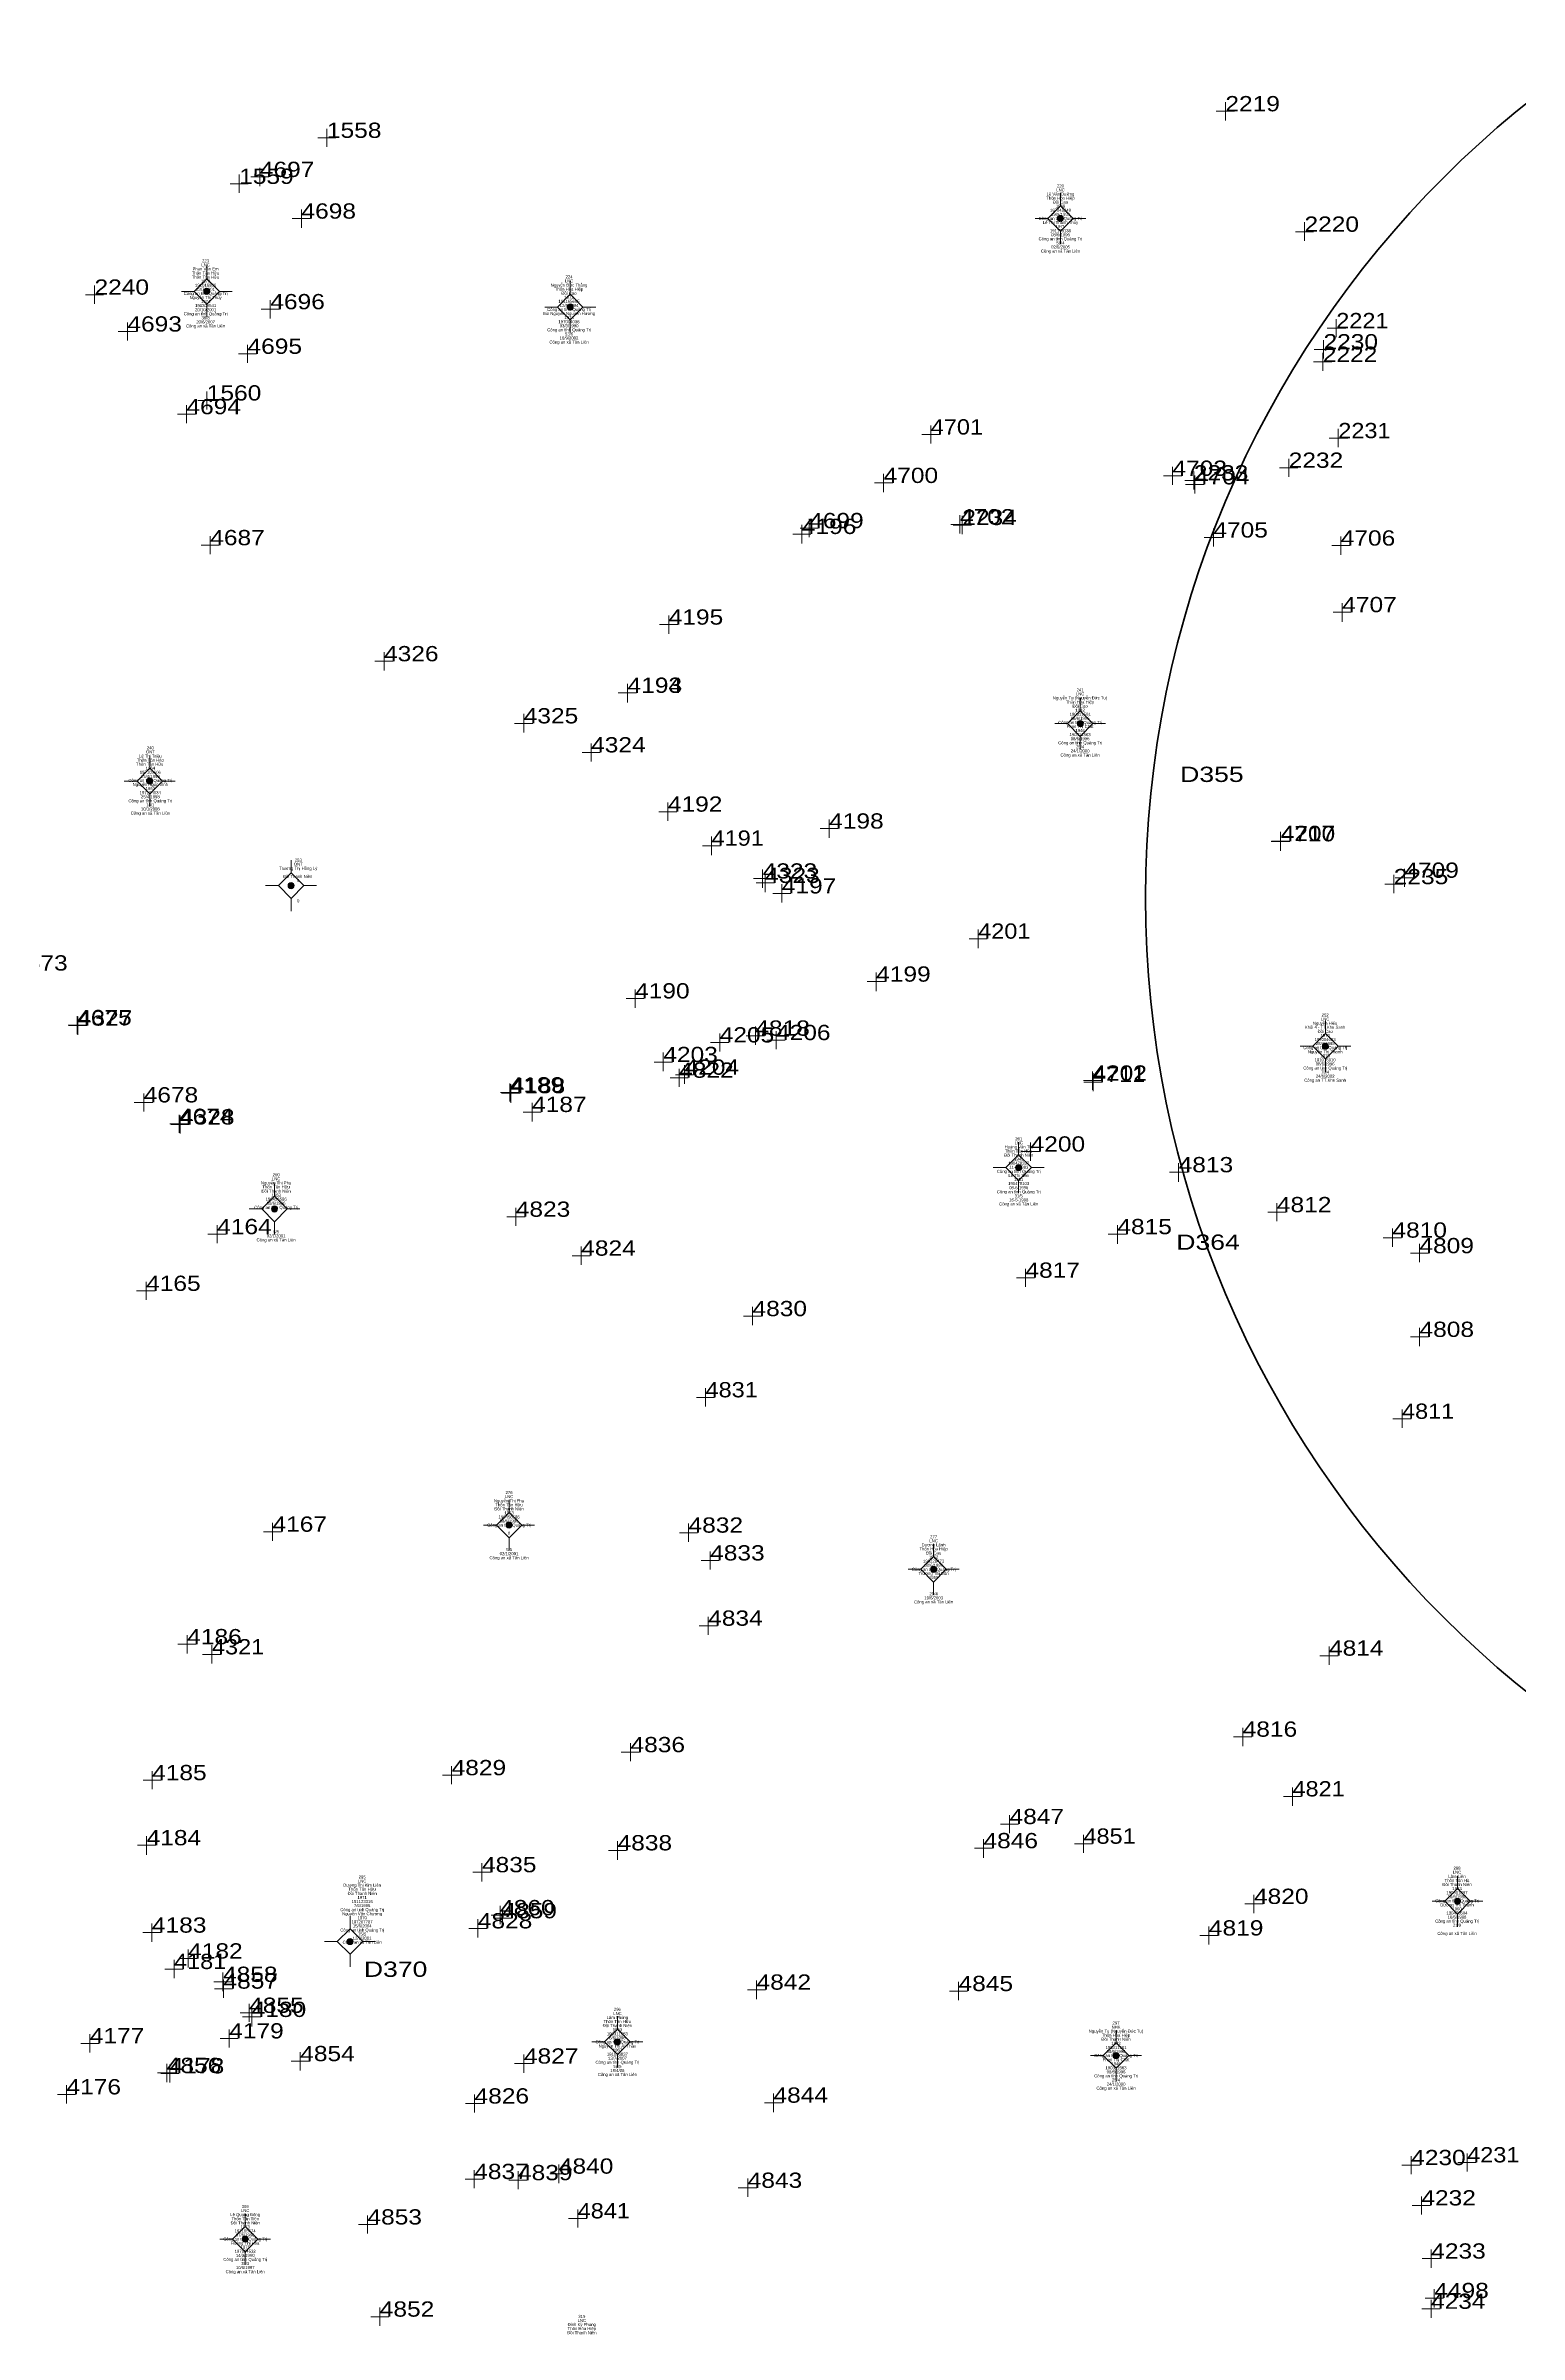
# Model space of a CAD drawing. Header units: metres. Extents: x 548949 to 550221, y 1836732 to 1838051.
# Drawn here: x 549292.2 to 549436.9, y 1837394.3 to 1837619.1 of the extents above; entities that cross this region are included whole.
import ezdxf
from ezdxf.enums import TextEntityAlignment as Align

# ---------------------------------------------------------------- set-up
doc = ezdxf.new("R2010")
doc.units = ezdxf.units.M
doc.header["$LTSCALE"] = 0.12
for name, color, linetype, lineweight in [('11', 7, 'Continuous', 13), ('4', 7, 'Continuous', 13), ('52', 7, 'Continuous', 35)]:
    doc.layers.add(name, color=color, linetype=linetype, lineweight=lineweight)
doc.layers.add('15', color=7, linetype='Continuous')
doc.layers.add('5', color=7, linetype='Continuous')

msp = doc.modelspace()

# ---------------------------------------------------------------- hatches: boundary and pattern name
at = {"layer": '11'}
for points in [[(549392.1595, 1837602.1, 1), (549391.5595, 1837602.1, 1)], [(549308.3095, 1837594.93, 1), (549307.7095, 1837594.93, 1)], [(549344.0095, 1837593.4, 1), (549343.4095, 1837593.4, 1)], [(549394.0995, 1837552.49, 1), (549393.4995, 1837552.49, 1)], [(549302.7095, 1837546.85, 1), (549302.1095, 1837546.85, 1)], [(549316.5895, 1837536.58, 1), (549315.9895, 1837536.58, 1)], [(549418.1895, 1837520.81, 1), (549417.5895, 1837520.81, 1)], [(549388.0495, 1837508.89, 1), (549387.4495, 1837508.89, 1)], [(549314.9595, 1837504.83, 1), (549314.3595, 1837504.83, 1)], [(549337.9995, 1837473.78, 1), (549337.3995, 1837473.78, 1)], [(549379.6995, 1837469.44, 1), (549379.0995, 1837469.44, 1)], [(549431.1595, 1837436.84, 1), (549430.5595, 1837436.84, 1)], [(549322.3795, 1837432.89, 1), (549321.7795, 1837432.89, 1)], [(549348.6395, 1837423.03, 1), (549348.0395, 1837423.03, 1)], [(549397.6195, 1837421.69, 1), (549397.0195, 1837421.69, 1)], [(549312.0795, 1837403.67, 1), (549311.4795, 1837403.67, 1)]]:
    msp.add_hatch(color=256, dxfattribs=at).paths.add_polyline_path(points)

# ---------------------------------------------------------------- linework, layer by layer
for p, q in [((549391.86, 1837604.6), (549391.86, 1837603.35)), ((549390.61, 1837602.1), (549389.36, 1837602.1)), ((549391.86, 1837600.85), (549391.86, 1837599.6)), ((549394.36, 1837602.1), (549393.11, 1837602.1)), ((549308.01, 1837597.43), (549308.01, 1837596.18)), ((549306.76, 1837594.93), (549305.51, 1837594.93)), ((549310.51, 1837594.93), (549309.26, 1837594.93)), ((549343.71, 1837595.9), (549343.71, 1837594.65)), ((549308.01, 1837593.68), (549308.01, 1837592.43)), ((549342.46, 1837593.4), (549341.21, 1837593.4)), ((549343.71, 1837592.15), (549343.71, 1837590.9)), ((549346.21, 1837593.4), (549344.96, 1837593.4)), ((549393.8, 1837554.99), (549393.8, 1837553.74)), ((549392.55, 1837552.49), (549391.3, 1837552.49)), ((549393.8, 1837551.24), (549393.8, 1837549.99)), ((549396.3, 1837552.49), (549395.05, 1837552.49)), ((549302.41, 1837549.35), (549302.41, 1837548.1)), ((549301.16, 1837546.85), (549299.91, 1837546.85)), ((549304.91, 1837546.85), (549303.66, 1837546.85)), ((549302.41, 1837545.6), (549302.41, 1837544.35)), ((549316.29, 1837539.08), (549316.29, 1837537.83)), ((549315.04, 1837536.58), (549313.79, 1837536.58)), ((549318.79, 1837536.58), (549317.54, 1837536.58)), ((549316.29, 1837535.33), (549316.29, 1837534.08)), ((549417.89, 1837523.31), (549417.89, 1837522.06)), ((549416.64, 1837520.81), (549415.39, 1837520.81)), ((549420.39, 1837520.81), (549419.14, 1837520.81)), ((549417.89, 1837519.56), (549417.89, 1837518.31)), ((549387.75, 1837511.39), (549387.75, 1837510.14)), ((549386.5, 1837508.89), (549385.25, 1837508.89)), ((549390.25, 1837508.89), (549389, 1837508.89)), ((549314.66, 1837507.33), (549314.66, 1837506.08)), ((549387.75, 1837507.64), (549387.75, 1837506.39)), ((549313.41, 1837504.83), (549312.16, 1837504.83)), ((549317.16, 1837504.83), (549315.91, 1837504.83)), ((549314.66, 1837503.58), (549314.66, 1837502.33)), ((549337.7, 1837476.28), (549337.7, 1837475.03)), ((549336.45, 1837473.78), (549335.2, 1837473.78)), ((549337.7, 1837472.53), (549337.7, 1837471.28)), ((549340.2, 1837473.78), (549338.95, 1837473.78)), ((549379.4, 1837471.94), (549379.4, 1837470.69)), ((549378.15, 1837469.44), (549376.9, 1837469.44)), ((549379.4, 1837468.19), (549379.4, 1837466.94)), ((549381.9, 1837469.44), (549380.65, 1837469.44)), ((549430.86, 1837439.34), (549430.86, 1837438.09)), ((549429.61, 1837436.84), (549428.36, 1837436.84)), ((549433.36, 1837436.84), (549432.11, 1837436.84)), ((549322.08, 1837435.39), (549322.08, 1837434.14)), ((549430.86, 1837435.59), (549430.86, 1837434.34)), ((549320.83, 1837432.89), (549319.58, 1837432.89)), ((549324.58, 1837432.89), (549323.33, 1837432.89)), ((549322.08, 1837431.64), (549322.08, 1837430.39)), ((549348.34, 1837425.53), (549348.34, 1837424.28)), ((549347.09, 1837423.03), (549345.84, 1837423.03)), ((549350.84, 1837423.03), (549349.59, 1837423.03)), ((549397.32, 1837424.19), (549397.32, 1837422.94)), ((549348.34, 1837421.78), (549348.34, 1837420.53)), ((549396.07, 1837421.69), (549394.82, 1837421.69)), ((549399.82, 1837421.69), (549398.57, 1837421.69)), ((549397.32, 1837420.44), (549397.32, 1837419.19)), ((549311.78, 1837406.17), (549311.78, 1837404.92)), ((549310.53, 1837403.67), (549309.28, 1837403.67)), ((549314.28, 1837403.67), (549313.03, 1837403.67)), ((549311.78, 1837402.42), (549311.78, 1837401.17))]:
    msp.add_line(p, q, dxfattribs=at)
for points in [[(549391.86, 1837603.35), (549390.61, 1837602.1), (549391.86, 1837600.85), (549393.11, 1837602.1)], [(549308.01, 1837596.18), (549306.76, 1837594.93), (549308.01, 1837593.68), (549309.26, 1837594.93)], [(549343.71, 1837594.65), (549342.46, 1837593.4), (549343.71, 1837592.15), (549344.96, 1837593.4)], [(549393.8, 1837553.74), (549392.55, 1837552.49), (549393.8, 1837551.24), (549395.05, 1837552.49)], [(549302.41, 1837548.1), (549301.16, 1837546.85), (549302.41, 1837545.6), (549303.66, 1837546.85)], [(549316.29, 1837537.83), (549315.04, 1837536.58), (549316.29, 1837535.33), (549317.54, 1837536.58)], [(549417.89, 1837522.06), (549416.64, 1837520.81), (549417.89, 1837519.56), (549419.14, 1837520.81)], [(549387.75, 1837510.14), (549386.5, 1837508.89), (549387.75, 1837507.64), (549389, 1837508.89)], [(549314.66, 1837506.08), (549313.41, 1837504.83), (549314.66, 1837503.58), (549315.91, 1837504.83)], [(549337.7, 1837475.03), (549336.45, 1837473.78), (549337.7, 1837472.53), (549338.95, 1837473.78)], [(549379.4, 1837470.69), (549378.15, 1837469.44), (549379.4, 1837468.19), (549380.65, 1837469.44)], [(549430.86, 1837438.09), (549429.61, 1837436.84), (549430.86, 1837435.59), (549432.11, 1837436.84)], [(549322.08, 1837434.14), (549320.83, 1837432.89), (549322.08, 1837431.64), (549323.33, 1837432.89)], [(549348.34, 1837424.28), (549347.09, 1837423.03), (549348.34, 1837421.78), (549349.59, 1837423.03)], [(549397.32, 1837422.94), (549396.07, 1837421.69), (549397.32, 1837420.44), (549398.57, 1837421.69)], [(549311.78, 1837404.92), (549310.53, 1837403.67), (549311.78, 1837402.42), (549313.03, 1837403.67)]]:
    msp.add_lwpolyline(points, close=True, dxfattribs=at)
for centre in [(549391.8595, 1837602.1), (549308.0095, 1837594.93), (549343.7095, 1837593.4), (549393.7995, 1837552.49), (549302.4095, 1837546.85), (549316.2895, 1837536.58), (549417.8895, 1837520.81), (549387.7495, 1837508.89), (549314.6595, 1837504.83), (549337.6995, 1837473.78), (549379.3995, 1837469.44), (549430.8595, 1837436.84), (549322.0795, 1837432.89), (549348.3395, 1837423.03), (549397.3195, 1837421.69), (549311.7795, 1837403.67)]:
    msp.add_circle(centre, 0.3, dxfattribs=at)
at = {"layer": '4'}
for p, q in [((549408.95, 1837612.62), (549407.17, 1837612.62)), ((549408.06, 1837611.73), (549408.06, 1837613.51)), ((549320.7, 1837610.01), (549318.92, 1837610.01)), ((549319.81, 1837609.12), (549319.81, 1837610.9)), ((549312.08, 1837605.49), (549310.3, 1837605.49)), ((549311.19, 1837604.6), (549311.19, 1837606.42)), ((549314.11, 1837606.17), (549312.33, 1837606.17)), ((549313.22, 1837605.28), (549313.22, 1837607.06)), ((549317.31, 1837601.19), (549317.31, 1837602.97)), ((549318.2, 1837602.08), (549316.38, 1837602.08)), ((549416.72, 1837600.79), (549414.94, 1837600.79)), ((549415.83, 1837599.9), (549415.83, 1837601.72)), ((549297.87, 1837594.61), (549296.09, 1837594.61)), ((549296.98, 1837593.72), (549296.98, 1837595.5)), ((549314.25, 1837592.26), (549314.25, 1837594.07)), ((549300.21, 1837590.1), (549300.21, 1837591.88)), ((549315.14, 1837593.18), (549313.36, 1837593.18)), ((549418.95, 1837590.43), (549418.95, 1837592.21)), ((549301.1, 1837590.99), (549299.32, 1837590.99)), ((549312.01, 1837587.91), (549312.01, 1837589.69)), ((549417.7, 1837588.35), (549417.7, 1837590.13)), ((549419.88, 1837591.32), (549418.06, 1837591.32)), ((549312.9, 1837588.8), (549311.12, 1837588.8)), ((549418.52, 1837588.01), (549416.7, 1837588.01)), ((549418.59, 1837589.24), (549416.78, 1837589.24)), ((549417.63, 1837587.12), (549417.63, 1837588.9)), ((549308.01, 1837583.33), (549308.01, 1837585.11)), ((549306.9, 1837582.87), (549305.12, 1837582.87)), ((549306.01, 1837581.98), (549306.01, 1837583.77)), ((549308.9, 1837584.22), (549307.12, 1837584.22)), ((549380.01, 1837580.88), (549378.23, 1837580.88)), ((549379.12, 1837579.99), (549379.12, 1837581.77)), ((549420.08, 1837580.52), (549418.26, 1837580.52)), ((549419.15, 1837579.63), (549419.15, 1837581.44)), ((549414.28, 1837576.72), (549414.28, 1837578.5)), ((549375.39, 1837576.12), (549373.6, 1837576.12)), ((549374.49, 1837575.23), (549374.49, 1837577.01)), ((549403.78, 1837576.82), (549401.97, 1837576.82)), ((549402.86, 1837575.93), (549402.86, 1837577.71)), ((549405.85, 1837576.37), (549404.07, 1837576.37)), ((549405.96, 1837575.98), (549404.14, 1837575.98)), ((549404.96, 1837575.48), (549404.96, 1837577.26)), ((549405.07, 1837575.09), (549405.07, 1837576.87)), ((549415.18, 1837577.61), (549413.39, 1837577.61)), ((549368.07, 1837571.68), (549366.29, 1837571.68)), ((549366.46, 1837570.18), (549366.46, 1837572)), ((549367.18, 1837570.79), (549367.18, 1837572.6)), ((549382.89, 1837572.06), (549381.1, 1837572.06)), ((549383.11, 1837571.99), (549381.33, 1837571.99)), ((549381.99, 1837571.17), (549381.99, 1837572.95)), ((549382.22, 1837571.1), (549382.22, 1837572.88)), ((549406.88, 1837569.87), (549406.88, 1837571.65)), ((549309.24, 1837570.01), (549307.46, 1837570.01)), ((549308.35, 1837569.12), (549308.35, 1837570.9)), ((549367.35, 1837571.11), (549365.57, 1837571.11)), ((549407.77, 1837570.76), (549405.96, 1837570.76)), ((549420.28, 1837569.97), (549418.5, 1837569.97)), ((549419.39, 1837569.08), (549419.39, 1837570.86)), ((549353.38, 1837561.32), (549353.38, 1837563.1)), ((549420.43, 1837563.43), (549418.65, 1837563.43)), ((549419.54, 1837562.5), (549419.54, 1837564.32)), ((549354.27, 1837562.21), (549352.49, 1837562.21)), ((549326.31, 1837558.61), (549324.5, 1837558.61)), ((549325.42, 1837557.72), (549325.42, 1837559.5)), ((549349.34, 1837554.62), (549349.34, 1837556.4)), ((549349.34, 1837554.58), (549349.34, 1837556.4)), ((549339.14, 1837551.62), (549339.14, 1837553.44)), ((549350.23, 1837555.51), (549348.42, 1837555.51)), ((549350.23, 1837555.51), (549348.45, 1837555.51)), ((549340.03, 1837552.51), (549338.25, 1837552.51)), ((549346.65, 1837549.66), (549344.87, 1837549.66)), ((549345.76, 1837548.77), (549345.76, 1837550.55)), ((549353.3, 1837542.95), (549353.3, 1837544.73)), ((549354.19, 1837543.84), (549352.41, 1837543.84)), ((549370.03, 1837542.18), (549368.25, 1837542.18)), ((549369.14, 1837541.29), (549369.14, 1837543.07)), ((549358.48, 1837540.5), (549356.7, 1837540.5)), ((549357.59, 1837539.58), (549357.59, 1837541.39)), ((549414.38, 1837540.93), (549412.56, 1837540.93)), ((549414.38, 1837540.96), (549412.6, 1837540.96)), ((549413.49, 1837540.07), (549413.49, 1837541.86)), ((549413.49, 1837540), (549413.49, 1837541.82)), ((549362.61, 1837536.38), (549362.61, 1837538.16)), ((549362.86, 1837535.95), (549362.86, 1837537.74)), ((549424.6, 1837535.83), (549424.6, 1837537.64)), ((549425.64, 1837536.46), (549425.64, 1837538.24)), ((549363.5, 1837537.27), (549361.72, 1837537.27)), ((549363.78, 1837536.84), (549361.97, 1837536.84)), ((549365.38, 1837535.81), (549363.6, 1837535.81)), ((549364.49, 1837534.92), (549364.49, 1837536.74)), ((549425.49, 1837536.72), (549423.71, 1837536.72)), ((549426.53, 1837537.35), (549424.75, 1837537.35)), ((549384.67, 1837531.37), (549382.89, 1837531.37)), ((549383.78, 1837530.44), (549383.78, 1837532.26)), ((549374.69, 1837527.15), (549372.87, 1837527.15)), ((549373.76, 1837526.22), (549373.76, 1837528.04)), ((549350.97, 1837525.5), (549349.19, 1837525.5)), ((549350.08, 1837524.58), (549350.08, 1837526.39)), ((549296.17, 1837522.88), (549294.39, 1837522.88)), ((549296.23, 1837522.83), (549294.45, 1837522.83)), ((549295.28, 1837521.99), (549295.28, 1837523.77)), ((549295.34, 1837521.94), (549295.34, 1837523.72)), ((549358.39, 1837520.29), (549358.39, 1837522.07)), ((549361.89, 1837520.95), (549361.89, 1837522.74)), ((549363.92, 1837520.52), (549363.92, 1837522.3)), ((549352.85, 1837518.36), (549352.85, 1837520.18)), ((549359.28, 1837521.18), (549357.5, 1837521.18)), ((549362.78, 1837521.84), (549361, 1837521.84)), ((549364.81, 1837521.41), (549363.03, 1837521.41)), ((549353.74, 1837519.25), (549351.96, 1837519.25)), ((549355.3, 1837517.71), (549353.52, 1837517.71)), ((549355.83, 1837518.01), (549354.05, 1837518.01)), ((549354.41, 1837516.82), (549354.41, 1837518.6)), ((549354.94, 1837517.12), (549354.94, 1837518.94)), ((549395.89, 1837517.43), (549394.11, 1837517.43)), ((549395, 1837516.54), (549395, 1837518.32)), ((549395.06, 1837516.4), (549395.06, 1837518.18)), ((549302.7, 1837515.29), (549300.88, 1837515.29)), ((549301.81, 1837514.4), (549301.81, 1837516.18)), ((549338.65, 1837516.27), (549336.86, 1837516.27)), ((549338.75, 1837516.19), (549336.97, 1837516.19)), ((549337.76, 1837515.38), (549337.76, 1837517.16)), ((549337.86, 1837515.26), (549337.86, 1837517.08)), ((549339.96, 1837513.42), (549339.96, 1837515.24)), ((549395.98, 1837517.29), (549394.17, 1837517.29)), ((549306.17, 1837513.18), (549304.39, 1837513.18)), ((549306.27, 1837513.12), (549304.49, 1837513.12)), ((549305.28, 1837512.29), (549305.28, 1837514.07)), ((549305.38, 1837512.23), (549305.38, 1837514.02)), ((549340.85, 1837514.35), (549339.07, 1837514.35)), ((549388.93, 1837509.57), (549388.93, 1837511.36)), ((549389.82, 1837510.46), (549388.04, 1837510.46)), ((549404.36, 1837508.43), (549402.58, 1837508.43)), ((549403.47, 1837507.5), (549403.47, 1837509.32)), ((549339.28, 1837504.06), (549337.47, 1837504.06)), ((549338.36, 1837503.17), (549338.36, 1837504.95)), ((549414.01, 1837504.51), (549412.23, 1837504.51)), ((549413.12, 1837503.62), (549413.12, 1837505.4)), ((549309.92, 1837502.35), (549308.1, 1837502.35)), ((549309.03, 1837501.46), (549309.03, 1837503.24)), ((549398.34, 1837502.35), (549396.56, 1837502.35)), ((549397.45, 1837501.42), (549397.45, 1837503.24)), ((549425.36, 1837502.01), (549423.57, 1837502.01)), ((549424.47, 1837501.12), (549424.47, 1837502.9)), ((549345.68, 1837500.24), (549343.9, 1837500.24)), ((549344.79, 1837499.35), (549344.79, 1837501.13)), ((549428.01, 1837500.48), (549426.23, 1837500.48)), ((549427.12, 1837499.59), (549427.12, 1837501.4)), ((549302.05, 1837495.89), (549302.05, 1837497.67)), ((549389.31, 1837498.07), (549387.53, 1837498.07)), ((549388.42, 1837497.18), (549388.42, 1837498.96)), ((549302.94, 1837496.78), (549301.12, 1837496.78)), ((549361.61, 1837493.41), (549361.61, 1837495.22)), ((549362.5, 1837494.3), (549360.72, 1837494.3)), ((549427.13, 1837491.37), (549427.13, 1837493.15)), ((549428.02, 1837492.26), (549426.24, 1837492.26)), ((549357.89, 1837486.33), (549356.11, 1837486.33)), ((549357, 1837485.44), (549357, 1837487.22)), ((549426.3, 1837484.22), (549424.52, 1837484.22)), ((549425.41, 1837483.33), (549425.41, 1837485.14)), ((549315.35, 1837473.13), (549313.57, 1837473.13)), ((549314.46, 1837472.24), (549314.46, 1837474.02)), ((549356.22, 1837473.04), (549354.44, 1837473.04)), ((549355.33, 1837472.14), (549355.33, 1837473.93)), ((549358.34, 1837470.31), (549356.56, 1837470.31)), ((549357.45, 1837469.42), (549357.45, 1837471.2)), ((549358.19, 1837463.9), (549356.37, 1837463.9)), ((549357.26, 1837463.01), (549357.26, 1837464.79)), ((549306.98, 1837462.08), (549305.16, 1837462.08)), ((549306.09, 1837461.19), (549306.09, 1837462.97)), ((549308.52, 1837460.2), (549308.52, 1837461.98)), ((549418.24, 1837460.07), (549418.24, 1837461.85)), ((549309.41, 1837461.09), (549307.6, 1837461.09)), ((549419.14, 1837460.96), (549417.35, 1837460.96)), ((549349.63, 1837450.59), (549349.63, 1837452.37)), ((549410.65, 1837453), (549408.87, 1837453)), ((549409.76, 1837452.08), (549409.76, 1837453.89)), ((549332.06, 1837448.33), (549332.06, 1837450.11)), ((549350.52, 1837451.48), (549348.7, 1837451.48)), ((549303.53, 1837448.73), (549301.75, 1837448.73)), ((549302.64, 1837447.84), (549302.64, 1837449.62)), ((549332.98, 1837449.22), (549331.17, 1837449.22)), ((549414.65, 1837446.22), (549414.65, 1837448.03)), ((549415.54, 1837447.14), (549413.76, 1837447.14)), ((549387.75, 1837444.42), (549385.97, 1837444.42)), ((549386.86, 1837443.53), (549386.86, 1837445.31)), ((549394.12, 1837441.6), (549394.12, 1837443.38)), ((549303.02, 1837442.34), (549301.21, 1837442.34)), ((549302.1, 1837441.41), (549302.1, 1837443.23)), ((549349.25, 1837441.84), (549347.47, 1837441.84)), ((549348.36, 1837440.91), (549348.36, 1837442.73)), ((549385.19, 1837442.05), (549383.41, 1837442.05)), ((549384.3, 1837441.12), (549384.3, 1837442.94)), ((549395.01, 1837442.49), (549393.23, 1837442.49)), ((549335.93, 1837439.69), (549334.15, 1837439.69)), ((549335.04, 1837438.8), (549335.04, 1837440.58)), ((549411.76, 1837436.58), (549409.98, 1837436.58)), ((549410.87, 1837435.69), (549410.87, 1837437.47)), ((549302.62, 1837432.87), (549302.62, 1837434.65)), ((549334.63, 1837433.29), (549334.63, 1837435.07)), ((549337.71, 1837435.47), (549335.93, 1837435.47)), ((549337.94, 1837435.17), (549336.16, 1837435.17)), ((549336.82, 1837434.58), (549336.82, 1837436.4)), ((549337.05, 1837434.28), (549337.05, 1837436.06)), ((549406.44, 1837432.59), (549406.44, 1837434.37)), ((549303.51, 1837433.76), (549301.73, 1837433.76)), ((549306.18, 1837430.33), (549306.18, 1837432.11)), ((549335.56, 1837434.18), (549333.74, 1837434.18)), ((549407.36, 1837433.48), (549405.55, 1837433.48)), ((549305.68, 1837430.19), (549303.9, 1837430.19)), ((549304.79, 1837429.3), (549304.79, 1837431.08)), ((549307.07, 1837431.22), (549305.29, 1837431.22)), ((549309.6, 1837428.03), (549309.6, 1837429.84)), ((549310.49, 1837428.92), (549308.71, 1837428.92)), ((549310.54, 1837428.26), (549308.76, 1837428.26)), ((549309.65, 1837427.37), (549309.65, 1837429.15)), ((549362.9, 1837428.16), (549361.11, 1837428.16)), ((549362.01, 1837427.24), (549362.01, 1837429.05)), ((549382.74, 1837428.02), (549380.96, 1837428.02)), ((549381.85, 1837427.13), (549381.85, 1837428.94)), ((549313.06, 1837425.88), (549311.28, 1837425.88)), ((549313.31, 1837425.48), (549311.53, 1837425.48)), ((549312.17, 1837424.99), (549312.17, 1837426.77)), ((549312.42, 1837424.56), (549312.42, 1837426.37)), ((549296.52, 1837422), (549296.52, 1837423.78)), ((549311.1, 1837423.37), (549309.32, 1837423.37)), ((549310.21, 1837422.48), (549310.21, 1837424.26)), ((549297.44, 1837422.89), (549295.63, 1837422.89)), ((549304.08, 1837419.09), (549304.08, 1837420.87)), ((549304.37, 1837419.05), (549304.37, 1837420.83)), ((549318.12, 1837421.14), (549316.3, 1837421.14)), ((549317.19, 1837420.22), (549317.19, 1837422.03)), ((549340.05, 1837420.9), (549338.24, 1837420.9)), ((549339.16, 1837420.01), (549339.16, 1837421.79)), ((549294.23, 1837416.99), (549294.23, 1837418.8)), ((549304.97, 1837419.98), (549303.16, 1837419.98)), ((549305.26, 1837419.94), (549303.48, 1837419.94)), ((549295.12, 1837417.88), (549293.34, 1837417.88)), ((549335.2, 1837416.98), (549333.42, 1837416.98)), ((549334.31, 1837416.09), (549334.31, 1837417.87)), ((549364.56, 1837417.06), (549362.78, 1837417.06)), ((549363.67, 1837416.14), (549363.67, 1837417.95)), ((549426.31, 1837410.04), (549426.31, 1837411.82)), ((549431.81, 1837410.31), (549431.81, 1837412.09)), ((549335.17, 1837409.56), (549333.39, 1837409.56)), ((549334.28, 1837408.67), (549334.28, 1837410.45)), ((549338.58, 1837408.56), (549338.58, 1837410.34)), ((549343.48, 1837410.09), (549341.7, 1837410.09)), ((549342.59, 1837409.16), (549342.59, 1837410.98)), ((549361.14, 1837407.81), (549361.14, 1837409.62)), ((549427.2, 1837410.93), (549425.38, 1837410.93)), ((549432.7, 1837411.2), (549430.88, 1837411.2)), ((549339.47, 1837409.45), (549337.69, 1837409.45)), ((549362.03, 1837408.7), (549360.22, 1837408.7)), ((549427.31, 1837406.08), (549427.31, 1837407.86)), ((549324.68, 1837405.1), (549322.9, 1837405.1)), ((549323.79, 1837404.21), (549323.79, 1837405.99)), ((549345.33, 1837405.7), (549343.55, 1837405.7)), ((549344.44, 1837404.81), (549344.44, 1837406.59)), ((549428.2, 1837406.97), (549426.42, 1837406.97)), ((549429.18, 1837401.75), (549427.39, 1837401.75)), ((549428.28, 1837400.86), (549428.28, 1837402.64)), ((549428.58, 1837396.94), (549428.58, 1837398.76)), ((549325.89, 1837396.05), (549324.11, 1837396.05)), ((549325, 1837395.16), (549325, 1837396.94)), ((549429.15, 1837396.82), (549427.37, 1837396.82)), ((549429.5, 1837397.87), (549427.69, 1837397.87)), ((549428.26, 1837395.93), (549428.26, 1837397.71))]:
    msp.add_line(p, q, dxfattribs=at)
at = {"layer": '52', "lineweight": 60}
msp.add_circle((549500.2144, 1837535.4191), 100, dxfattribs=at)

# ---------------------------------------------------------------- texts
at = {"layer": '15'}
for s, width, p in [('LNC', 0.95, (549391.86, 1837604.75)), ('220', 0.95, (549391.86, 1837605.15)), ('1969', 0.95, (549391.865, 1837603.15)), ('08/6/1996', 0.95, (549391.86, 1837600.35)), ('1971', 0.9, (549391.855, 1837601.15)), ('58/4', 0.95, (549391.86, 1837599.55)), ('1970', 0.95, (549307.895, 1837595.79)), ('LNC', 0.95, (549307.89, 1837597.39)), ('223', 0.95, (549307.89, 1837597.79)), ('LNC', 0.95, (549343.59, 1837595.81)), ('224', 0.95, (549343.59, 1837596.21)), ('191016936', 0.95, (549307.89, 1837595.39)), ('23/7/2001', 0.95, (549307.885, 1837594.99)), ('1974', 0.95, (549307.895, 1837593.79)), ('1972', 0.95, (549343.59, 1837594.21)), ('20/10/2001', 0.95, (549307.895, 1837592.99)), ('191308541', 0.95, (549307.895, 1837593.39)), ('36/8', 0.95, (549307.89, 1837592.19)), ('1974', 0.95, (549343.595, 1837592.21)), ('16/9/2002', 0.95, (549343.59, 1837590.21)), ('53/6', 0.95, (549343.595, 1837590.61)), ('241', 0.85, (549393.79, 1837555.66)), ('190311501', 0.95, (549393.795, 1837553.26)), ('1942', 0.95, (549393.79, 1837553.66)), ('LNC', 0.95, (549393.79, 1837555.26)), ('08/6/1996', 0.95, (549393.79, 1837552.86)), ('08/6/1996', 0.95, (549393.79, 1837550.86)), ('1946', 0.95, (549393.79, 1837551.66)), ('240', 0.95, (549302.46, 1837549.96)), ('25/4', 0.95, (549393.79, 1837550.06)), ('197103606', 0.95, (549302.46, 1837547.56)), ('1964', 0.95, (549302.465, 1837547.96)), ('1963', 0.95, (549302.465, 1837545.96)), ('18/1', 0.85, (549302.46, 1837544.36)), ('253', 0.95, (549316.99, 1837538.93)), ('0', 0.9, (549316.99, 1837536.93)), ('0', 0.9, (549316.99, 1837534.93)), ('Nguyễn Hiếu', 0.95, (549417.855, 1837522.92)), ('1970', 0.95, (549417.865, 1837521.72)), ('LNC', 0.95, (549417.86, 1837523.32)), ('252', 0.95, (549417.855, 1837523.72)), ('1970', 0.95, (549417.865, 1837519.72)), ('08/6/1996', 0.95, (549417.86, 1837518.92)), ('24/6/2002', 0.95, (549417.86, 1837517.72)), ('78/4', 0.95, (549417.86, 1837518.12)), ('LNC', 0.95, (549387.76, 1837511.17)), ('261', 0.85, (549387.76, 1837511.57)), ('11-5-1993', 0.95, (549387.765, 1837508.77)), ('1945', 0.95, (549387.765, 1837509.57)), ('1953', 0.95, (549314.825, 1837506.04)), ('LNC', 0.95, (549314.82, 1837507.64)), ('260', 0.95, (549314.82, 1837508.04)), ('08-6-1996', 0.95, (549387.76, 1837506.77)), ('1951', 0.9, (549387.755, 1837507.57)), ('31/5', 0.95, (549387.76, 1837505.97)), ('190456586', 0.95, (549314.82, 1837505.64)), ('08/6/1996', 0.95, (549314.82, 1837505.24)), ('16-5-1998', 0.95, (549387.765, 1837505.57)), ('02/1/2001', 0.95, (549314.815, 1837502.04)), ('5/5', 0.95, (549314.825, 1837502.44)), ('276', 0.95, (549337.695, 1837476.83)), ('190456586', 0.95, (549337.7, 1837474.43)), ('1953', 0.95, (549337.705, 1837474.83)), ('LNC', 0.95, (549337.7, 1837476.43)), ('08/6/1996', 0.95, (549337.7, 1837474.03)), ('0', 0.9, (549337.7, 1837472.83)), ('277', 0.95, (549379.4, 1837472.49)), ('02/1/2001', 0.95, (549337.695, 1837470.83)), ('5/5', 0.95, (549337.705, 1837471.23)), ('Dương Lãnh', 0.95, (549379.395, 1837471.69)), ('1952', 0.95, (549379.4, 1837470.49)), ('LNC', 0.95, (549379.4, 1837472.09)), ('08/6/1996', 0.95, (549379.4, 1837469.69)), ('1955', 0.95, (549379.405, 1837468.49)), ('29/4', 0.95, (549379.4, 1837466.89)), ('LNC', 0.95, (549323.27, 1837438.67)), ('295', 0.95, (549323.27, 1837439.07)), ('Lâm Liên', 0.95, (549430.805, 1837439.14)), ('LNC', 0.95, (549430.81, 1837439.54)), ('298', 0.95, (549430.81, 1837439.94)), ('191123316', 0.95, (549323.27, 1837436.67)), ('7/6/1996', 0.95, (549323.27, 1837436.27)), ('1971', 0.9, (549323.265, 1837437.07)), ('10/6/1996', 0.95, (549430.81, 1837437.14)), ('1963', 0.95, (549430.815, 1837437.94)), ('1970', 0.95, (549323.275, 1837435.07)), ('10/6/1996', 0.95, (549430.81, 1837435.14)), ('1960', 0.95, (549430.815, 1837435.94)), ('21/9', 0.95, (549430.81, 1837434.34)), ('12/9/2001', 0.95, (549323.265, 1837433.07)), ('75/5', 0.95, (549323.27, 1837433.47)), ('LNC', 0.95, (549348.34, 1837425.68)), ('296', 0.95, (549348.335, 1837426.08)), ('8/6/1996', 0.95, (549348.34, 1837423.28)), ('1963', 0.95, (549348.345, 1837424.08)), ('1942', 0.95, (549397.32, 1837422.74)), ('297', 0.95, (549397.32, 1837424.74)), ('1967', 0.95, (549348.345, 1837422.08)), ('56/5', 0.95, (549348.34, 1837420.48)), ('190311501', 0.95, (549397.325, 1837422.34)), ('08/6/1996', 0.95, (549397.32, 1837421.94)), ('1946', 0.95, (549397.32, 1837420.74)), ('19/4/06', 0.95, (549348.34, 1837420.08)), ('08/6/1996', 0.95, (549397.32, 1837419.94)), ('25/4', 0.95, (549397.32, 1837419.14)), ('LNC', 0.95, (549311.78, 1837406.32)), ('309', 0.95, (549311.78, 1837406.72)), ('07/6/1996', 0.95, (549311.78, 1837403.92)), ('1973', 0.95, (549311.785, 1837404.72)), ('1975', 0.95, (549311.785, 1837402.72)), ('197004532', 0.95, (549311.78, 1837402.32)), ('35/3', 0.95, (549311.78, 1837401.12)), ('315', 0.95, (549344.85, 1837395.93)), ('LNC', 0.95, (549344.85, 1837395.53))]:
    msp.add_text(s, height=0.3, dxfattribs=dict(at, width=width)).set_placement(p, align=Align.CENTER)
for s, p in [('Thôn Hòa Hiệp', (549391.86, 1837603.95)), ('Lê Văn Dưỡng', (549391.86, 1837604.35)), ('197045349', (549391.855, 1837602.75)), ('Đồi Cao', (549391.86, 1837603.55)), ('Công an tỉnh Quảng Trị', (549391.865, 1837601.95)), ('Lê Thị Thanh Thúy', (549391.865, 1837601.55)), ('191178138', (549391.855, 1837600.75)), ('19/5/1993', (549391.865, 1837602.35)), ('Công an tỉnh Quảng Trị', (549391.865, 1837599.95)), ('Công an xã Tân Liên', (549391.86, 1837598.75)), ('02/6/2005', (549391.865, 1837599.15)), ('Thôn Tân Hữu', (549307.885, 1837596.59)), ('Thôn Tân Hữu', (549307.885, 1837596.19)), ('Phan Văn Em', (549307.885, 1837596.99)), ('Công an tỉnh Quảng Trị', (549307.895, 1837594.59)), ('Nguyễn Thị Thủy', (549307.89, 1837594.19)), ('Nguyễn Đức Thắng', (549343.585, 1837595.41)), ('Thôn Hòa Hiệp', (549343.59, 1837595.01)), ('191165685', (549343.585, 1837593.81)), ('Đồi Cao', (549343.59, 1837594.61)), ('Công an tỉnh Quảng Trị', (549307.895, 1837592.59)), ('Công an xã Tân Liên', (549307.89, 1837591.39)), ('20/6/2007', (549307.895, 1837591.79)), ('Bùi Nguyễn Nguyên Hương', (549343.595, 1837592.61)), ('Công an tỉnh Quảng Trị', (549343.595, 1837593.01)), ('197004038', (549343.585, 1837591.81)), ('03/3/1990', (549343.595, 1837591.41)), ('12/5/1994', (549343.595, 1837593.41)), ('Công an tỉnh Quảng Trị', (549343.595, 1837591.01)), ('Công an xã Tân Liên', (549343.59, 1837589.81)), ('Nguyễn Tụ (Nguyễn Đức Tụ)', (549393.785, 1837554.86)), ('Thôn Hòa Hiệp', (549393.79, 1837554.46)), ('Đồi Cao', (549393.79, 1837554.06)), ('Công an tỉnh Quảng Trị', (549393.795, 1837552.46)), ('Phan Thị Chát', (549393.785, 1837552.06)), ('190311563', (549393.785, 1837551.26)), ('Thôn Tân Hào', (549302.465, 1837548.76)), ('Lê Thị Triệu', (549302.46, 1837549.16)), ('ONT', (549302.465, 1837549.56)), ('Công an tỉnh Quảng Trị', (549393.795, 1837550.46)), ('Công an xã Tân Liên', (549393.79, 1837549.26)), ('24/1/2000', (549393.795, 1837549.66)), ('Công an tỉnh Quảng Trị', (549302.465, 1837546.76)), ('Nguyễn Ngọc Vinh', (549302.465, 1837546.36)), ('Thôn Tân Hữu ', (549302.46, 1837548.36)), ('25/4/1998', (549302.465, 1837547.16)), ('Công an tỉnh Quảng Trị', (549302.465, 1837544.76)), ('197104034', (549302.455, 1837545.56)), ('25/4/1998', (549302.465, 1837545.16)), ('Công an xã Tân Liên', (549302.46, 1837543.56)), ('10/1/2008', (549302.465, 1837543.96)), ('Trương Thị Hồng Lý', (549316.99, 1837538.13)), ('Đồi Thanh Niên ', (549316.99, 1837537.33)), ('ONT', (549316.995, 1837538.53)), ('Khối 4 - TT.Khe Sanh', (549417.855, 1837522.52)), ('Đồi Cao', (549417.86, 1837522.12)), ('Công an tỉnh Quảng Trị', (549417.865, 1837520.52)), ('Nguyễn Thị Thanh', (549417.86, 1837520.12)), ('197004093', (549417.855, 1837521.32)), ('28/4/1995', (549417.865, 1837520.92)), ('Công an tỉnh Quảng Trị', (549417.865, 1837518.52)), ('Công an TT.Khe Sanh', (549417.86, 1837517.32)), ('191016910', (549417.855, 1837519.32)), ('Hoàng Văn Thị', (549387.755, 1837510.77)), ('Thôn Tân Hữu', (549387.755, 1837510.37)), ('Công an tỉnh Quảng Trị', (549387.765, 1837508.37)), ('Đồi Thanh Niên', (549387.76, 1837509.97)), ('190478337', (549387.755, 1837509.17)), ('Nguyễn Thị Phụ', (549314.82, 1837507.24)), ('Đồi Thanh Niên', (549314.82, 1837506.44)), ('Thôn Tân Hữu', (549314.815, 1837506.84)), ('Công an tỉnh Quảng Trị', (549387.765, 1837506.37)), ('190478103', (549387.755, 1837507.17)), ('Lê Thị Sen', (549387.755, 1837507.97)), ('Công an tỉnh Quảng Trị', (549314.825, 1837504.84)), ('Công an xã Tân Liên', (549387.76, 1837505.17)), ('Công an xã Tân Liên', (549314.82, 1837501.64)), ('Nguyễn Thị Phụ', (549337.7, 1837476.03)), ('Đồi Thanh Niên', (549337.7, 1837475.23)), ('Thôn Tân Hữu', (549337.695, 1837475.63)), ('Công an tỉnh Quảng Trị', (549337.705, 1837473.63)), ('Công an xã Tân Liên', (549337.7, 1837470.43)), ('Thôn Hòa Hiệp', (549379.4, 1837471.29)), ('190228473', (549379.395, 1837470.09)), ('Đồi Cao', (549379.4, 1837470.89)), ('Công an tỉnh Quảng Trị', (549379.405, 1837469.29)), ('Trương Thị Dần', (549379.4, 1837468.89)), ('Công an xã Tân Liên', (549379.4, 1837466.09)), ('19/6/2003', (549379.405, 1837466.49)), ('Thôn Tân Hà', (549430.805, 1837438.74)), ('Dương Thị Kim Liên', (549323.27, 1837438.27)), ('Đồi Thanh Niên', (549323.27, 1837437.47)), ('Thôn Tân Hữu', (549323.265, 1837437.87)), ('Công an tỉnh Quảng Trị', (549430.815, 1837436.74)), ('Dương Thị Thanh', (549430.815, 1837436.34)), ('Đồi Thanh Niên', (549430.81, 1837438.34)), ('190311897', (549430.805, 1837437.54)), ('Công an tỉnh Quảng Trị', (549323.275, 1837435.87)), ('Nguyễn Văn Chương', (549323.27, 1837435.47)), ('197207787', (549323.265, 1837434.67)), ('15/6/2004', (549323.275, 1837434.27)), ('Công an tỉnh Quảng Trị', (549430.815, 1837434.74)), ('190470504', (549430.805, 1837435.54)), ('Công an tỉnh Quảng Trị', (549323.275, 1837433.87)), ('Công an xã Tân Liên', (549323.27, 1837432.67)), ('Công an xã Tân Liên', (549430.81, 1837433.54)), ('Lâm Phùng', (549348.34, 1837425.28)), ('Công an tỉnh Quảng Trị', (549348.345, 1837422.88)), ('Đồi Thanh Niên', (549348.34, 1837424.48)), ('Thôn Tân Hữu', (549348.335, 1837424.88)), ('190311553', (549348.335, 1837423.68)), ('Nguyễn Tụ (Nguyễn Đức Tụ)', (549397.315, 1837423.94)), ('Đồi Thanh Niên', (549397.32, 1837423.14)), ('Thôn Hòa Hiệp', (549397.32, 1837423.54)), ('NHK', (549397.32, 1837424.34)), ('Công an tỉnh Quảng Trị', (549348.345, 1837420.88)), ('Nguyễn Thị Aí Thảo', (549348.345, 1837422.48)), ('191016837', (549348.335, 1837421.68)), ('13/7/2007', (549348.345, 1837421.28)), ('Công an tỉnh Quảng Trị', (549397.325, 1837421.54)), ('Phan Thị Chát', (549397.315, 1837421.14)), ('Công an xã Tân Liên', (549348.34, 1837419.68)), ('Công an tỉnh Quảng Trị', (549397.325, 1837419.54)), ('Công an xã Tân Liên', (549397.32, 1837418.34)), ('190311563', (549397.315, 1837420.34)), ('24/1/2000', (549397.325, 1837418.74)), ('Đồi Thanh Niên', (549311.78, 1837405.12)), ('Lê Quang Đông', (549311.78, 1837405.92)), ('Thôn Tân Tiến', (549311.78, 1837405.52)), ('Công an tỉnh Quảng Trị', (549311.785, 1837403.52)), ('Hoàng Thị Hoa', (549311.78, 1837403.12)), ('191165674', (549311.775, 1837404.32)), ('Công an tỉnh Quảng Trị', (549311.785, 1837401.52)), ('Công an xã Tân Liên', (549311.78, 1837400.32)), ('14/3/1990', (549311.785, 1837401.92)), ('10/8/1997', (549311.785, 1837400.72)), ('Đồi Thanh Niên', (549344.85, 1837394.33)), ('Đinh Kỳ Phong', (549344.845, 1837395.13)), ('Thôn Hòa Hiệp', (549344.85, 1837394.73))]:
    msp.add_text(s, height=0.3, dxfattribs=at).set_placement(p, align=Align.CENTER)
at = {"layer": '5'}
for s, width, p in [('2219', 1.2, (549408.06, 1837612.62)), ('1558', 1.2, (549319.81, 1837610.01)), ('4697', 1.2, (549313.22, 1837606.17)), ('1559', 1.2, (549311.19, 1837605.49)), ('4698', 1.2, (549317.31, 1837602.08)), ('2220', 1.2, (549415.83, 1837600.79)), ('2240', 1.2, (549296.98, 1837594.61)), ('4696', 1.2, (549314.25, 1837593.18)), ('4693', 1.2, (549300.21, 1837590.99)), ('2221', 1.15, (549418.95, 1837591.32)), ('4695', 1.2, (549312.01, 1837588.8)), ('2222', 1.2, (549417.63, 1837588.01)), ('2230', 1.2, (549417.7, 1837589.24)), ('1560', 1.2, (549308.01, 1837584.22)), ('4694', 1.2, (549306.01, 1837582.87)), ('4701', 1.15, (549379.12, 1837580.88)), ('2231', 1.15, (549419.15, 1837580.52)), ('4703', 1.2, (549402.86, 1837576.82)), ('2232', 1.2, (549414.28, 1837577.61)), ('4700', 1.2, (549374.49, 1837576.12)), ('2233', 1.2, (549404.96, 1837576.37)), ('4704', 1.2, (549405.07, 1837575.98)), ('4687', 1.2, (549308.35, 1837570.01)), ('4196', 1.2, (549366.46, 1837571.11)), ('4699', 1.2, (549367.18, 1837571.68)), ('4702', 1.2, (549381.99, 1837572.06)), ('2234', 1.2, (549382.22, 1837571.99)), ('4705', 1.2, (549406.88, 1837570.76)), ('4706', 1.2, (549419.39, 1837569.97)), ('4707', 1.2, (549419.54, 1837563.43)), ('4195', 1.2, (549353.38, 1837562.21)), ('4326', 1.2, (549325.42, 1837558.61)), ('4193', 1.2, (549349.34, 1837555.51)), ('4194', 1.2, (549349.34, 1837555.51)), ('4325', 1.2, (549339.14, 1837552.51)), ('4324', 1.2, (549345.76, 1837549.66)), ('D355 ', 1.3, (549403.62, 1837546.76)), ('4192', 1.2, (549353.3, 1837543.84)), ('4198', 1.2, (549369.14, 1837542.18)), ('4207', 1.2, (549413.49, 1837540.96)), ('4710', 1.2, (549413.49, 1837540.93)), ('4191', 1.15, (549357.59, 1837540.5)), ('4323', 1.2, (549362.61, 1837537.27)), ('4323', 1.2, (549362.86, 1837536.84)), ('2235', 1.2, (549424.6, 1837536.72)), ('4709', 1.2, (549425.64, 1837537.35)), ('4197', 1.2, (549364.49, 1837535.81)), ('4201', 1.15, (549383.78, 1837531.37)), ('4673', 1.2, (549288.99, 1837528.24)), ('4199', 1.2, (549373.76, 1837527.15)), ('4190', 1.2, (549350.08, 1837525.5)), ('4675', 1.2, (549295.28, 1837522.88)), ('4327', 1.2, (549295.34, 1837522.83)), ('4205', 1.2, (549358.39, 1837521.18)), ('4818', 1.2, (549361.89, 1837521.84)), ('4206', 1.2, (549363.92, 1837521.41)), ('4203', 1.2, (549352.85, 1837519.25)), ('4189', 1.2, (549337.76, 1837516.27)), ('4188', 1.2, (549337.86, 1837516.19)), ('4822', 1.2, (549354.41, 1837517.71)), ('4204', 1.2, (549354.94, 1837518.01)), ('4202', 1.2, (549395, 1837517.43)), ('4711', 1.15, (549395.06, 1837517.29)), ('4678', 1.2, (549301.81, 1837515.29)), ('4187', 1.2, (549339.96, 1837514.35)), ('4674', 1.2, (549305.28, 1837513.18)), ('4328', 1.2, (549305.38, 1837513.12)), ('4200', 1.2, (549388.93, 1837510.46)), ('4813', 1.2, (549403.47, 1837508.43)), ('4823', 1.2, (549338.36, 1837504.06)), ('4812', 1.2, (549413.12, 1837504.51)), ('4164', 1.2, (549309.03, 1837502.35)), ('4824', 1.2, (549344.79, 1837500.24)), ('4815', 1.2, (549397.45, 1837502.35)), ('D364 ', 1.3, (549403.24, 1837500.82)), ('4810', 1.2, (549424.47, 1837502.01)), ('4809', 1.2, (549427.12, 1837500.48)), ('4817', 1.2, (549388.42, 1837498.07)), ('4165', 1.2, (549302.05, 1837496.78)), ('4830', 1.2, (549361.61, 1837494.3)), ('4808', 1.2, (549427.13, 1837492.26)), ('4831', 1.15, (549357, 1837486.33)), ('4811', 1.15, (549425.41, 1837484.22)), ('4167', 1.2, (549314.46, 1837473.13)), ('4832', 1.2, (549355.33, 1837473.04)), ('4833', 1.2, (549357.45, 1837470.31)), ('4186', 1.2, (549306.09, 1837462.08)), ('4834', 1.2, (549357.26, 1837463.9)), ('4321', 1.15, (549308.52, 1837461.09)), ('4814', 1.2, (549418.24, 1837460.96)), ('4816', 1.2, (549409.76, 1837453)), ('4836', 1.2, (549349.63, 1837451.48)), ('4185', 1.2, (549302.64, 1837448.73)), ('4829', 1.2, (549332.06, 1837449.22)), ('4821', 1.15, (549414.65, 1837447.14)), ('4847', 1.2, (549386.86, 1837444.42)), ('4184', 1.2, (549302.1, 1837442.34)), ('4838', 1.2, (549348.36, 1837441.84)), ('4846', 1.2, (549384.3, 1837442.05)), ('4851', 1.15, (549394.12, 1837442.49)), ('4835', 1.2, (549335.04, 1837439.69)), ('4860', 1.2, (549336.82, 1837435.47)), ('4859', 1.2, (549337.05, 1837435.17)), ('4820', 1.2, (549410.87, 1837436.58)), ('4183', 1.2, (549302.62, 1837433.76)), ('4828', 1.2, (549334.63, 1837434.18)), ('4819', 1.2, (549406.44, 1837433.48)), ('4182', 1.2, (549306.18, 1837431.22)), ('4181', 1.15, (549304.79, 1837430.19)), ('4858', 1.2, (549309.6, 1837428.92)), ('4857', 1.2, (549309.65, 1837428.26)), ('D370 ', 1.3, (549323.44, 1837429.42)), ('4842', 1.2, (549362.01, 1837428.16)), ('4845', 1.2, (549381.85, 1837428.02)), ('4855', 1.2, (549312.17, 1837425.88)), ('4180', 1.2, (549312.42, 1837425.48)), ('4177', 1.2, (549296.52, 1837422.89)), ('4179', 1.2, (549310.21, 1837423.37)), ('4856', 1.2, (549304.08, 1837419.98)), ('4178', 1.2, (549304.37, 1837419.94)), ('4854', 1.2, (549317.19, 1837421.14)), ('4827', 1.2, (549339.16, 1837420.9)), ('4176', 1.2, (549294.23, 1837417.88)), ('4844', 1.2, (549363.67, 1837417.06)), ('4826', 1.2, (549334.31, 1837416.98)), ('4230', 1.2, (549426.31, 1837410.93)), ('4231', 1.15, (549431.81, 1837411.2)), ('4837', 1.2, (549334.28, 1837409.56)), ('4839', 1.2, (549338.58, 1837409.45)), ('4840', 1.2, (549342.59, 1837410.09)), ('4843', 1.2, (549361.14, 1837408.7)), ('4232', 1.2, (549427.31, 1837406.97)), ('4853', 1.2, (549323.79, 1837405.1)), ('4841', 1.15, (549344.44, 1837405.7)), ('4233', 1.2, (549428.28, 1837401.75)), ('4234', 1.2, (549428.26, 1837396.82)), ('4498', 1.2, (549428.58, 1837397.87)), ('4852', 1.2, (549325, 1837396.05))]:
    msp.add_text(s, height=1.5, dxfattribs=dict(at, width=width)).set_placement(p)

doc.saveas('drawing.dxf')
